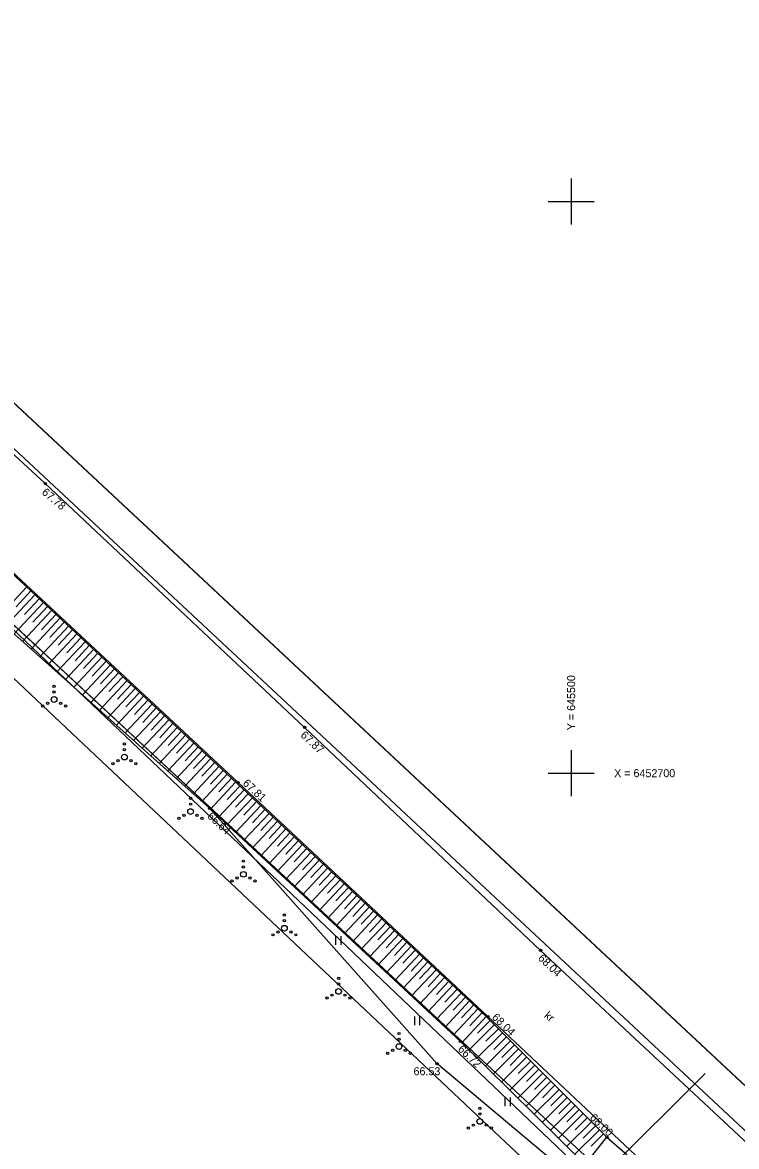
# Model space of a CAD drawing. Extents: x 642412 to 653410, y 6450642 to 6461053.
# Drawn here: x 645452.1 to 645514.5, y 6452667.4 to 6452765.7 of the extents above; entities that cross this region are included whole.
import ezdxf

# ---------------------------------------------------------------- set-up
doc = ezdxf.new("R2010")
doc.units = 0
for name, color, linetype in [('HALJASTUS', 7, 'Continuous'), ('KORGUS', 7, 'Continuous'), ('MOOTPIIR', 7, 'Continuous'), ('PIIR', 7, 'Continuous'), ('RELJEEF', 7, 'Continuous'), ('SITRASS', 7, 'Continuous'), ('TEE', 7, 'Continuous'), ('TRUUP', 7, 'Continuous'), ('VEEKOGU', 7, 'Continuous'), ('VORK', 7, 'Continuous')]:
    doc.layers.add(name, color=color, linetype=linetype)

msp = doc.modelspace()

# ---------------------------------------------------------------- linework, layer by layer
at = {"layer": 'HALJASTUS'}
for p, q in [((645479.409, 6452685.749), (645479.409, 6452684.988)), ((645479.864, 6452685.749), (645479.864, 6452684.988)), ((645486.301, 6452678.729), (645486.301, 6452677.968)), ((645486.756, 6452678.729), (645486.756, 6452677.968)), ((645494.214, 6452671.646), (645494.214, 6452670.885)), ((645494.669, 6452671.646), (645494.669, 6452670.885))]:
    msp.add_line(p, q, dxfattribs=at)
msp.add_lwpolyline([(645500.615, 6452664.223), (645488.269, 6452674.601), (645468.419, 6452696.922)], dxfattribs=at)
for centre, radius in [((645454.812, 6452707.594), 0.1), ((645454.812, 6452707.094), 0.1), ((645453.812, 6452705.869), 0.1), ((645454.247, 6452706.119), 0.1), ((645454.812, 6452706.444), 0.25), ((645455.377, 6452706.119), 0.1), ((645455.812, 6452705.869), 0.1), ((645460.958, 6452702.56), 0.1), ((645460.958, 6452702.06), 0.1), ((645459.958, 6452700.835), 0.1), ((645460.393, 6452701.085), 0.1), ((645460.958, 6452701.41), 0.25), ((645461.523, 6452701.085), 0.1), ((645461.958, 6452700.835), 0.1), ((645466.738, 6452697.789), 0.1), ((645466.738, 6452697.289), 0.1), ((645465.738, 6452696.064), 0.1), ((645466.173, 6452696.314), 0.1), ((645466.738, 6452696.639), 0.25), ((645467.303, 6452696.314), 0.1), ((645467.738, 6452696.064), 0.1), ((645471.361, 6452692.306), 0.1), ((645471.361, 6452691.156), 0.25), ((645471.361, 6452691.806), 0.1), ((645470.361, 6452690.581), 0.1), ((645470.796, 6452690.831), 0.1), ((645471.926, 6452690.831), 0.1), ((645472.361, 6452690.581), 0.1), ((645474.94, 6452687.59), 0.1), ((645474.94, 6452687.09), 0.1), ((645474.375, 6452686.115), 0.1), ((645474.94, 6452686.44), 0.25), ((645475.505, 6452686.115), 0.1), ((645473.94, 6452685.865), 0.1), ((645475.94, 6452685.865), 0.1), ((645479.672, 6452682.06), 0.1), ((645479.672, 6452681.56), 0.1), ((645478.672, 6452680.335), 0.1), ((645479.107, 6452680.585), 0.1), ((645479.672, 6452680.91), 0.25), ((645480.237, 6452680.585), 0.1), ((645480.672, 6452680.335), 0.1), ((645484.956, 6452677.236), 0.1), ((645484.956, 6452676.086), 0.25), ((645484.956, 6452676.736), 0.1), ((645483.956, 6452675.511), 0.1), ((645484.391, 6452675.761), 0.1), ((645485.521, 6452675.761), 0.1), ((645485.956, 6452675.511), 0.1), ((645492.022, 6452670.692), 0.1), ((645492.022, 6452669.542), 0.25), ((645492.022, 6452670.192), 0.1), ((645491.022, 6452668.967), 0.1), ((645491.457, 6452669.217), 0.1), ((645492.587, 6452669.217), 0.1), ((645493.022, 6452668.967), 0.1)]:
    msp.add_circle(centre, radius, dxfattribs=at)
at = {"layer": 'KORGUS'}
for centre in [(645454.037, 6452725.333), (645476.708, 6452704.006), (645470.895, 6452699.174), (645468.419, 6452696.922), (645497.33, 6452684.505), (645492.733, 6452678.722), (645490.323, 6452676.546), (645488.269, 6452674.601), (645503.129, 6452668.159)]:
    msp.add_circle(centre, 0.1, dxfattribs=at)
at = {"layer": 'MOOTPIIR'}
msp.add_lwpolyline([(645175.12, 6452979.733), (645215.396, 6452948.862), (645224.498, 6452940.443), (645336.112, 6452835.352), (645402.329, 6452774.103), (645515.043, 6452668.899), (645681.61, 6452514.013), (645857.924, 6452347.787), (645876.659, 6452330.341), (645867.708, 6452315.93), (645834.789, 6452345.056), (645703.417, 6452471.574), (645679.903, 6452497.06), (645639.854, 6452534.227), (645600.412, 6452566.235), (645546.103, 6452619.027), (645493.312, 6452668.633), (645418.372, 6452739.326), (645374.682, 6452776.341), (645348.286, 6452798.034), (645318.401, 6452828.526), (645214.486, 6452924.097), (645209.632, 6452934.716), (645158.964, 6452971.882)], dxfattribs=at)
at = {"layer": 'PIIR'}
for points in [[(646141.4, 6452772), (645715.16, 6453206.14), (645713.18, 6453208.48), (645508.05, 6453037.77), (645504.78, 6453035.05), (645293.36, 6452879.94), (645651.49, 6452545.32), (645695.18, 6452592.86), (645654.1, 6452655.84), (645692.66, 6452654.71), (645692.76, 6452658.05), (645933.02, 6452843.52), (646028.21, 6452757.47), (646049.94, 6452799.05), (646126.72, 6452752.1)], [(645207.54, 6452939.51), (645158.53, 6452778.74), (644726.16, 6452435.57), (644703.46, 6452383.67), (644892.01, 6452335.32), (645287.07, 6452229.02), (645423.08, 6452192.15), (645428.22, 6452187.3), (645453.18, 6452332.84), (645446.21, 6452344.07), (645175.21, 6452418.6), (645266.14, 6452485.5), (645502.65, 6452665.22), (645500.06, 6452667.61)]]:
    msp.add_lwpolyline(points, close=True, dxfattribs=at)
for points in [[(645581.07, 6451723.47), (645591.99, 6451757.23), (645601.6, 6451784.63), (645619.69, 6451833.38), (645822.94, 6452247.19), (645865.03, 6452315.33), (645878.05, 6452340.29), (645864.42, 6452343.85), (645852.44, 6452357.63), (645819.91, 6452389.87), (645722.36, 6452480.63), (645651.49, 6452545.32), (645293.36, 6452879.94), (645216.08, 6452950.64), (645214.57, 6452948.04)], [(645207.54, 6452939.51), (645500.07, 6452667.62), (645502.65, 6452665.22), (645642.09, 6452534.94), (645712.88, 6452470.33), (645810.21, 6452379.77), (645842.24, 6452348.03), (645853.79, 6452334.75), (645853.17, 6452322.76), (645811.45, 6452255.22), (645607.73, 6451839.12), (645592.62, 6451801.15), (645567.88, 6451728.38)]]:
    msp.add_lwpolyline(points, dxfattribs=at)
at = {"layer": 'RELJEEF'}
for p, q in [((645449.826, 6452713.515), (645452.403, 6452716.277)), ((645451.484, 6452714.559), (645452.769, 6452715.936)), ((645450.572, 6452712.849), (645453.134, 6452715.595)), ((645451.318, 6452712.183), (645453.865, 6452714.913)), ((645452.222, 6452713.885), (645453.5, 6452715.254)), ((645452.064, 6452711.517), (645454.596, 6452714.231)), ((645452.961, 6452713.211), (645454.231, 6452714.572)), ((645453.7, 6452712.537), (645454.962, 6452713.889)), ((645452.811, 6452710.851), (645455.328, 6452713.548)), ((645453.557, 6452710.185), (645456.059, 6452712.866)), ((645454.438, 6452711.863), (645455.693, 6452713.207)), ((645454.303, 6452709.519), (645456.79, 6452712.184)), ((645455.177, 6452711.189), (645456.424, 6452712.525)), ((645455.916, 6452710.514), (645457.155, 6452711.843)), ((645455.05, 6452708.853), (645457.521, 6452711.502)), ((645455.796, 6452708.187), (645458.252, 6452710.819)), ((645456.655, 6452709.84), (645457.886, 6452711.16)), ((645456.542, 6452707.521), (645458.983, 6452710.137)), ((645457.393, 6452709.166), (645458.618, 6452710.478)), ((645458.132, 6452708.492), (645459.349, 6452709.796)), ((645457.288, 6452706.855), (645459.714, 6452709.455)), ((645458.035, 6452706.189), (645460.445, 6452708.772)), ((645458.871, 6452707.818), (645460.08, 6452709.114)), ((645458.781, 6452705.523), (645461.176, 6452708.09)), ((645459.609, 6452707.144), (645460.811, 6452708.431)), ((645460.348, 6452706.47), (645461.542, 6452707.749)), ((645459.527, 6452704.857), (645461.908, 6452707.408)), ((645461.087, 6452705.796), (645462.273, 6452707.067)), ((645460.274, 6452704.191), (645462.639, 6452706.726)), ((645461.02, 6452703.525), (645463.37, 6452706.043)), ((645461.825, 6452705.121), (645463.004, 6452706.385)), ((645461.766, 6452702.859), (645464.101, 6452705.361)), ((645462.564, 6452704.447), (645463.735, 6452705.702)), ((645463.303, 6452703.773), (645464.466, 6452705.02)), ((645462.512, 6452702.193), (645464.832, 6452704.679)), ((645463.259, 6452701.527), (645465.563, 6452703.997)), ((645464.041, 6452703.099), (645465.197, 6452704.338)), ((645464.005, 6452700.861), (645466.294, 6452703.314)), ((645464.78, 6452702.425), (645465.929, 6452703.656)), ((645465.519, 6452701.751), (645466.66, 6452702.973)), ((645464.751, 6452700.195), (645467.025, 6452702.632)), ((645465.497, 6452699.529), (645467.756, 6452701.95)), ((645466.258, 6452701.077), (645467.391, 6452702.291)), ((645466.244, 6452698.863), (645468.487, 6452701.268)), ((645466.996, 6452700.402), (645468.122, 6452701.609)), ((645467.735, 6452699.728), (645468.853, 6452700.926)), ((645466.99, 6452698.197), (645469.219, 6452700.585)), ((645467.736, 6452697.531), (645469.95, 6452699.903)), ((645468.474, 6452699.054), (645469.584, 6452700.244)), ((645468.481, 6452696.864), (645470.681, 6452699.221)), ((645469.212, 6452698.38), (645470.315, 6452699.562)), ((645469.21, 6452696.187), (645471.411, 6452698.538)), ((645469.945, 6452697.703), (645471.046, 6452698.879)), ((645470.676, 6452697.021), (645471.776, 6452698.196)), ((645469.942, 6452695.505), (645472.141, 6452697.854)), ((645470.674, 6452694.824), (645472.871, 6452697.171)), ((645471.407, 6452696.339), (645472.506, 6452697.512)), ((645471.406, 6452694.143), (645473.601, 6452696.487)), ((645472.138, 6452695.656), (645473.236, 6452696.829)), ((645472.869, 6452694.974), (645473.966, 6452696.145)), ((645472.138, 6452693.462), (645474.331, 6452695.804)), ((645472.871, 6452692.781), (645475.061, 6452695.12)), ((645473.6, 6452694.292), (645474.696, 6452695.462)), ((645473.603, 6452692.1), (645475.791, 6452694.437)), ((645474.331, 6452693.609), (645475.426, 6452694.778)), ((645475.062, 6452692.927), (645476.156, 6452694.095)), ((645474.335, 6452691.419), (645476.521, 6452693.753)), ((645475.067, 6452690.738), (645477.251, 6452693.07)), ((645475.793, 6452692.245), (645476.886, 6452693.411)), ((645475.799, 6452690.057), (645477.981, 6452692.386)), ((645476.524, 6452691.562), (645477.616, 6452692.728)), ((645477.256, 6452690.88), (645478.346, 6452692.044)), ((645476.532, 6452689.375), (645478.711, 6452691.703)), ((645477.987, 6452690.198), (645479.076, 6452691.361)), ((645477.264, 6452688.694), (645479.441, 6452691.019)), ((645477.996, 6452688.013), (645480.171, 6452690.336)), ((645478.718, 6452689.516), (645479.806, 6452690.677)), ((645478.728, 6452687.332), (645480.9, 6452689.652)), ((645479.449, 6452688.833), (645480.536, 6452689.994)), ((645480.18, 6452688.151), (645481.265, 6452689.31)), ((645479.46, 6452686.651), (645481.63, 6452688.969)), ((645480.192, 6452685.97), (645482.36, 6452688.285)), ((645480.911, 6452687.469), (645481.995, 6452688.627)), ((645480.925, 6452685.289), (645483.09, 6452687.602)), ((645481.642, 6452686.786), (645482.725, 6452687.944)), ((645482.373, 6452686.104), (645483.455, 6452687.26)), ((645481.657, 6452684.608), (645483.82, 6452686.918)), ((645482.389, 6452683.927), (645484.55, 6452686.235)), ((645483.104, 6452685.422), (645484.185, 6452686.577)), ((645483.121, 6452683.245), (645485.28, 6452685.551)), ((645483.835, 6452684.74), (645484.915, 6452685.893)), ((645484.566, 6452684.057), (645485.645, 6452685.21)), ((645483.853, 6452682.564), (645486.01, 6452684.868)), ((645484.586, 6452681.883), (645486.74, 6452684.184)), ((645485.297, 6452683.375), (645486.375, 6452684.526)), ((645485.318, 6452681.202), (645487.47, 6452683.501)), ((645486.028, 6452682.693), (645487.105, 6452683.843)), ((645486.05, 6452680.521), (645488.2, 6452682.817)), ((645486.76, 6452682.01), (645487.835, 6452683.159)), ((645487.491, 6452681.328), (645488.565, 6452682.476)), ((645486.782, 6452679.84), (645488.93, 6452682.134)), ((645487.514, 6452679.159), (645489.66, 6452681.45)), ((645488.222, 6452680.646), (645489.295, 6452681.792)), ((645488.247, 6452678.478), (645490.39, 6452680.767)), ((645488.953, 6452679.963), (645490.025, 6452681.109)), ((645489.684, 6452679.281), (645490.755, 6452680.425)), ((645488.979, 6452677.797), (645491.12, 6452680.083)), ((645489.711, 6452677.115), (645491.85, 6452679.4)), ((645490.415, 6452678.599), (645491.485, 6452679.742)), ((645490.44, 6452676.431), (645492.58, 6452678.716)), ((645491.146, 6452677.917), (645492.215, 6452679.058)), ((645491.828, 6452677.259), (645492.935, 6452678.365)), ((645491.077, 6452675.802), (645493.289, 6452678.011)), ((645491.789, 6452675.1), (645493.995, 6452677.303)), ((645492.537, 6452676.554), (645493.642, 6452677.657)), ((645492.501, 6452674.397), (645494.702, 6452676.596)), ((645493.247, 6452675.849), (645494.349, 6452676.95)), ((645493.213, 6452673.695), (645495.409, 6452675.888)), ((645493.956, 6452675.144), (645495.055, 6452676.242)), ((645494.665, 6452674.439), (645495.762, 6452675.535)), ((645493.924, 6452672.992), (645496.115, 6452675.181)), ((645494.636, 6452672.29), (645496.822, 6452674.473)), ((645495.374, 6452673.734), (645496.469, 6452674.827)), ((645495.348, 6452671.588), (645497.529, 6452673.766)), ((645496.084, 6452673.029), (645497.175, 6452674.12)), ((645496.793, 6452672.324), (645497.882, 6452673.412)), ((645496.06, 6452670.885), (645498.235, 6452673.058)), ((645496.772, 6452670.183), (645498.942, 6452672.351)), ((645497.502, 6452671.619), (645498.589, 6452672.705)), ((645497.484, 6452669.481), (645499.649, 6452671.643)), ((645498.212, 6452670.914), (645499.295, 6452671.997)), ((645498.195, 6452668.778), (645500.355, 6452670.936)), ((645498.921, 6452670.209), (645500.002, 6452671.29)), ((645499.63, 6452669.504), (645500.709, 6452670.582)), ((645498.907, 6452668.076), (645501.062, 6452670.228)), ((645499.619, 6452667.373), (645501.769, 6452669.521)), ((645500.339, 6452668.8), (645501.416, 6452669.874)), ((645500.331, 6452666.671), (645502.476, 6452668.813)), ((645501.049, 6452668.095), (645502.122, 6452669.167)), ((645501.758, 6452667.39), (645502.829, 6452668.459))]:
    msp.add_line(p, q, dxfattribs=at)
for points in [[(645503.129, 6452668.159), (645492.641, 6452678.66), (645470.81, 6452699.1), (645447.941, 6452720.442), (645422.488, 6452744.288), (645407.105, 6452758.464), (645397.699, 6452767.016)], [(645501.237, 6452665.777), (645490.323, 6452676.546), (645468.419, 6452696.922), (645444.862, 6452717.945), (645420.001, 6452742.516), (645404.969, 6452756.605), (645396.541, 6452766.671)]]:
    msp.add_lwpolyline(points, dxfattribs=at)
at = {"layer": 'SITRASS'}
msp.add_lwpolyline([(645390.913, 6452765.418), (645406.647, 6452753.873), (645422.218, 6452738.946), (645442.378, 6452720.954), (645478.532, 6452686.626), (645499.987, 6452666.176), (645508.728, 6452656.499), (645517.552, 6452649.476), (645537.322, 6452630.532), (645595.921, 6452574.12), (645625.067, 6452547.374), (645645.916, 6452531.263), (645651.892, 6452526.134), (645657.624, 6452522.048), (645668.555, 6452511.764), (645677.126, 6452502.945), (645690.415, 6452489.746), (645697.189, 6452481.082), (645704.481, 6452472.792)], dxfattribs=at)
at = {"layer": 'TEE'}
for points in [[(645737.697, 6452460.874), (645709.992, 6452486.755), (645692.251, 6452503.064), (645673.091, 6452521.081), (645655.203, 6452537.515), (645638.276, 6452553.033), (645617.757, 6452572.399), (645604.851, 6452584.389), (645582.452, 6452604.965), (645563.631, 6452622.348), (645545.768, 6452639.074), (645530.215, 6452653.791), (645497.33, 6452684.505), (645476.708, 6452704.006), (645454.037, 6452725.333), (645429.114, 6452748.334), (645412.053, 6452764.124), (645383.691, 6452790.203), (645372.348, 6452800.718), (645372.885, 6452803.784)], [(645397.803, 6452767.078), (645407.191, 6452758.519), (645422.576, 6452744.346), (645448.04, 6452720.488), (645470.895, 6452699.174), (645492.733, 6452678.722), (645509.947, 6452662.535), (645509.592, 6452659.761), (645506.402, 6452657.075), (645502.757, 6452653.927)]]:
    msp.add_lwpolyline(points, dxfattribs=at)
at = {"layer": 'TRUUP'}
msp.add_line((645502.481, 6452664.533), (645511.724, 6452673.738), dxfattribs=at)
at = {"layer": 'VEEKOGU'}
msp.add_lwpolyline([(645498.599, 6452662.676), (645500.615, 6452664.223), (645501.237, 6452665.777), (645503.129, 6452668.159), (645504.686, 6452666.786), (645505.836, 6452665.472), (645503.814, 6452663.509), (645500.045, 6452659.113)], dxfattribs=at)
at = {"layer": 'VORK'}
for p, q in [((645500, 6452752), (645500, 6452748)), ((645498, 6452750), (645502, 6452750)), ((645500, 6452702), (645500, 6452698)), ((645498, 6452700), (645502, 6452700))]:
    msp.add_line(p, q, dxfattribs=at)

# ---------------------------------------------------------------- texts
at = {"layer": 'KORGUS'}
for s, rotation, p in [('67.78', 319.74557, (645453.678, 6452724.472)), ('67.87', 316.7583, (645476.288, 6452703.256)), ('67.81', 316.7583, (645471.244, 6452699.047)), ('66.64', 316.7583, (645468.145, 6452696.172)), ('68.04', 316.1157, (645497.053, 6452683.758)), ('68.04', 316.1157, (645493.019, 6452678.583)), ('66.72', 316.1157, (645490.046, 6452675.799)), ('68.00', 316.02915, (645501.576, 6452669.802))]:
    msp.add_text(s, height=0.7, rotation=rotation, dxfattribs=at).set_placement(p)
msp.add_text('66.53', height=0.7, dxfattribs=at).set_placement((645486.227, 6452673.584))
at = {"layer": 'TEE'}
msp.add_text('kr', height=0.7, rotation=319.9726, dxfattribs=at).set_placement((645497.586, 6452678.702))
at = {"layer": 'VORK'}
msp.add_text(' Y = 645500', height=0.7, rotation=90, dxfattribs=at).set_placement((645500.35, 6452703.5))
msp.add_text(' X = 6452700', height=0.7, dxfattribs=at).set_placement((645503.5, 6452699.65))

doc.saveas('drawing.dxf')
